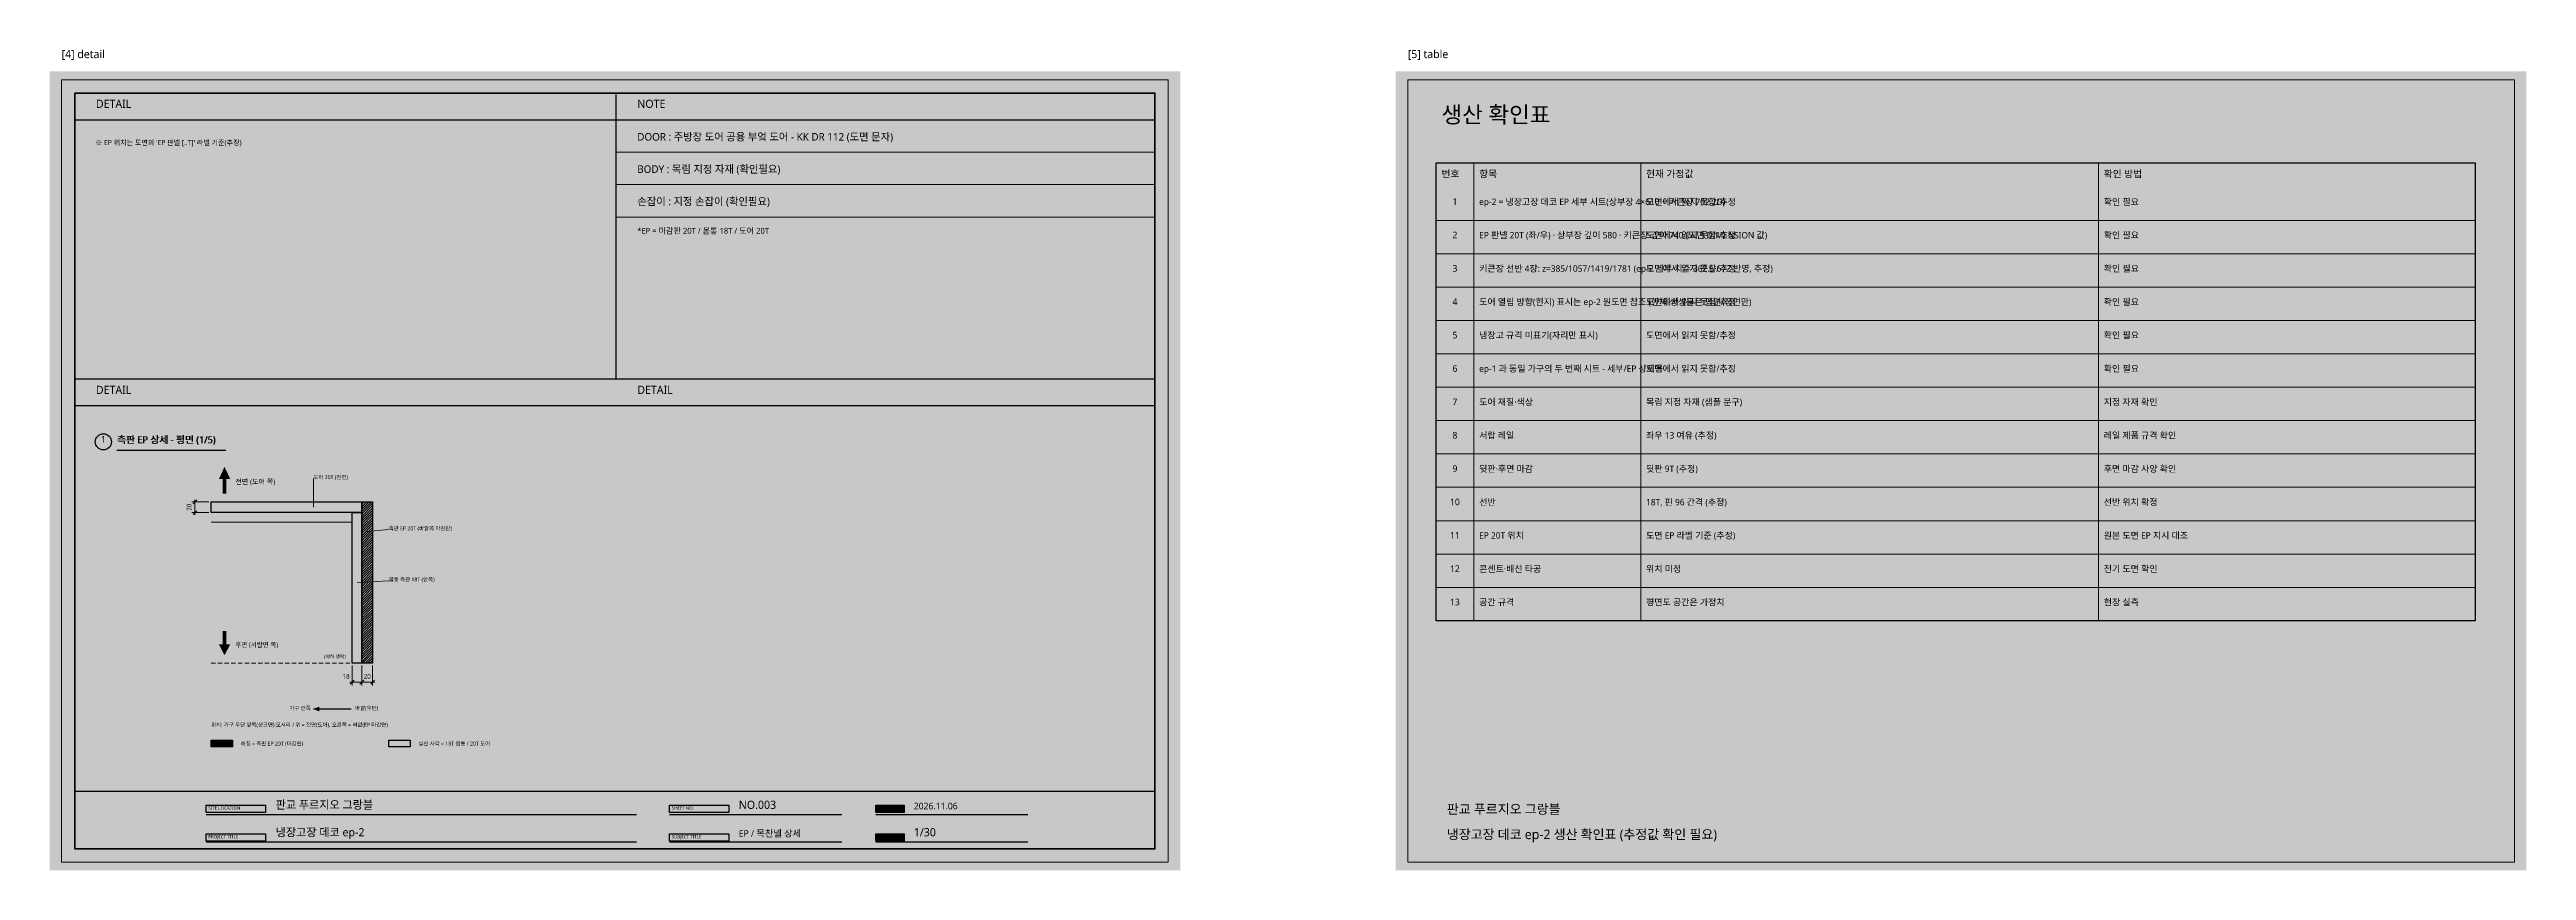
# Model space of a CAD drawing. Header units: millimetres. Extents: x 0 to 2420, y 0 to 305.
# Drawn here: x 1500 to 2420, y 0 to 305 of the extents above; entities that cross this region are included whole.
import ezdxf
from ezdxf.enums import TextEntityAlignment as Align

# ---------------------------------------------------------------- set-up
doc = ezdxf.new("R2010")
doc.units = ezdxf.units.MM
doc.layers.add('BG', color=7, linetype='Continuous', lineweight=0)
for name, color, linetype, lineweight, true_color in [('DIM', 7, 'Continuous', 13, 0x969696), ('FRAME', 7, 'Continuous', 100, 0x000000), ('NOTE_BLUE', 7, 'Continuous', 9, 0x0000ff), ('NOTE_RED', 7, 'Continuous', 25, 0xde0038), ('OUTLINE', 7, 'Continuous', 25, 0x000000), ('TEXT', 7, 'Continuous', 13, 0x000000), ('THIN', 7, 'Continuous', 5, 0x6e6e6e)]:
    doc.layers.add(name, color=color, linetype=linetype, lineweight=lineweight, true_color=true_color)
doc.layers.add('SHEET_FRAME_INFO', color=8, linetype='Continuous')
doc.styles.add('MALGUN', font='malgun.ttf')

msp = doc.modelspace()

# ---------------------------------------------------------------- hatches: boundary and pattern name
at = {"layer": 'BG', "true_color": 0xffffff}
h = msp.add_hatch(color=7, dxfattribs=at)
h.dxf.hatch_style = 1
h.paths.add_polyline_path([(1500, 0), (1920, 0), (1920, 297), (1500, 297)])
h = msp.add_hatch(color=7, dxfattribs=at)
h.dxf.hatch_style = 1
h.paths.add_polyline_path([(2000, 0), (2420, 0), (2420, 297), (2000, 297)])
at = {"layer": 'FRAME', "true_color": 0x555555}
h = msp.add_hatch(color=7, dxfattribs=at)
h.dxf.hatch_style = 1
h.paths.add_polyline_path([(2015, 263), (2401, 263), (2401, 254), (2015, 254)])
h = msp.add_hatch(color=7, dxfattribs=at)
h.dxf.hatch_style = 1
h.paths.add_polyline_path([(1558.2, 24.3), (1580.2, 24.3), (1580.2, 21.6), (1558.2, 21.6)])
h = msp.add_hatch(color=7, dxfattribs=at)
h.dxf.hatch_style = 1
h.paths.add_polyline_path([(1730.3, 24.3), (1752.3, 24.3), (1752.3, 21.6), (1730.3, 21.6)])
h = msp.add_hatch(color=7, dxfattribs=at)
h.dxf.hatch_style = 1
h.paths.add_polyline_path([(1806.9, 24.3), (1817.4, 24.3), (1817.4, 21.6), (1806.9, 21.6)])
h = msp.add_hatch(color=7, dxfattribs=at)
h.dxf.hatch_style = 1
h.paths.add_polyline_path([(1558.2, 13.6), (1580.2, 13.6), (1580.2, 10.9), (1558.2, 10.9)])
h = msp.add_hatch(color=7, dxfattribs=at)
h.dxf.hatch_style = 1
h.paths.add_polyline_path([(1730.3, 13.6), (1752.3, 13.6), (1752.3, 10.9), (1730.3, 10.9)])
h = msp.add_hatch(color=7, dxfattribs=at)
h.dxf.hatch_style = 1
h.paths.add_polyline_path([(1806.9, 13.6), (1817.4, 13.6), (1817.4, 10.9), (1806.9, 10.9)])
at = {"layer": 'OUTLINE', "true_color": 0x000000}
h = msp.add_hatch(color=7, dxfattribs=at)
h.dxf.hatch_style = 1
h.paths.add_polyline_path([(1565.7, 140), (1565.7, 145.5), (1567.1, 145.5), (1565, 150), (1562.9, 145.5), (1564.3, 145.5), (1564.3, 140)])
at = {"layer": 'OUTLINE', "true_color": 0xe1e1e1}
h = msp.add_hatch(color=7, dxfattribs=at)
h.dxf.hatch_style = 1
h.paths.add_polyline_path([(1568, 145.34), (1586.12, 145.34), (1586.12, 142.09), (1568, 142.09)])
at = {"layer": 'OUTLINE', "true_color": 0x000000}
h = msp.add_hatch(color=7, dxfattribs=at)
h.dxf.hatch_style = 1
h.paths.add_polyline_path([(1564.3, 89), (1564.3, 84.05), (1562.9, 84.05), (1565, 80), (1567.1, 84.05), (1565.7, 84.05), (1565.7, 89)])
at = {"layer": 'OUTLINE', "true_color": 0xe1e1e1}
h = msp.add_hatch(color=7, dxfattribs=at)
h.dxf.hatch_style = 1
h.paths.add_polyline_path([(1568, 84.66), (1587.28, 84.66), (1587.28, 81.66), (1568, 81.66)])
at = {"layer": 'OUTLINE', "true_color": 0x000000}
h = msp.add_hatch(color=7, dxfattribs=at)
h.dxf.hatch_style = 1
h.paths.add_polyline_path([(1598, 60), (1600.2, 60.9), (1600.2, 59.1)])

# ---------------------------------------------------------------- linework, layer by layer
at = {"layer": 'DIM', "lineweight": 13, "true_color": 0x969696}
for p, q in [((1559.2, 137), (1552.8, 137)), ((1559.2, 133), (1552.8, 133)), ((1554, 137.8), (1554, 132.2)), ((1612.4, 76.2), (1612.4, 68.8)), ((1616, 76.2), (1616, 68.8)), ((1620, 76.2), (1620, 68.8)), ((1611.6, 70), (1620.8, 70))]:
    msp.add_line(p, q, dxfattribs=at)
at = {"layer": 'DIM', "lineweight": 13, "true_color": 0x5a5a5a}
for p, q in [((1553.3, 136.3), (1554.7, 137.7)), ((1553.3, 132.3), (1554.7, 133.7)), ((1611.7, 69.3), (1613.1, 70.7)), ((1615.3, 69.3), (1616.7, 70.7)), ((1619.3, 69.3), (1620.7, 70.7))]:
    msp.add_line(p, q, dxfattribs=at)
at = {"layer": 'FRAME', "lineweight": 25, "true_color": 0x000000}
for p, q in [((1710.3, 288.4), (1710.3, 182.7)), ((1509.4, 279), (1910.6, 279)), ((1509.4, 182.7), (1910.6, 182.7)), ((1509.4, 172.8), (1910.6, 172.8)), ((1525, 156.2), (1565.45, 156.2)), ((1509.4, 29.5), (1910.6, 29.5))]:
    msp.add_line(p, q, dxfattribs=at)
at = {"layer": 'FRAME', "lineweight": 13, "true_color": 0x000000}
for p, q in [((1710.3, 266.9), (1910.6, 266.9)), ((2029, 263), (2029, 92.8)), ((2091, 263), (2091, 92.8)), ((2261, 263), (2261, 92.8)), ((1710.3, 254.9), (1910.6, 254.9)), ((1710.3, 242.8), (1910.6, 242.8)), ((2015, 241.6), (2401, 241.6)), ((2015, 229.2), (2401, 229.2)), ((2015, 216.8), (2401, 216.8)), ((2015, 204.4), (2401, 204.4)), ((2015, 192), (2401, 192)), ((2015, 179.6), (2401, 179.6)), ((2015, 167.2), (2401, 167.2)), ((2015, 154.8), (2401, 154.8)), ((2015, 142.4), (2401, 142.4)), ((2015, 130), (2401, 130)), ((2015, 117.6), (2401, 117.6)), ((2015, 105.2), (2401, 105.2))]:
    msp.add_line(p, q, dxfattribs=at)
for points in [[(1504.5, 293.8), (1915.5, 293.8), (1915.5, 3.1), (1504.5, 3.1)], [(2004.5, 293.8), (2415.5, 293.8), (2415.5, 3.1), (2004.5, 3.1)]]:
    msp.add_lwpolyline(points, close=True, dxfattribs=at)
at = {"layer": 'FRAME', "lineweight": 100, "true_color": 0x000000}
msp.add_lwpolyline([(1509.4, 288.9), (1910.6, 288.9), (1910.6, 8), (1509.4, 8)], close=True, dxfattribs=at)
at = {"layer": 'FRAME', "lineweight": 25, "true_color": 0x000000}
msp.add_lwpolyline([(2015, 263), (2401, 263), (2401, 92.8), (2015, 92.8)], close=True, dxfattribs=at)
at = {"layer": 'NOTE_BLUE', "lineweight": 9, "true_color": 0x0000ff}
for p, q in [((1598, 145.7), (1598, 135)), ((1626, 126.7), (1618, 126)), ((1626, 107.7), (1614.2, 107))]:
    msp.add_line(p, q, dxfattribs=at)
at = {"layer": 'OUTLINE', "lineweight": 25, "true_color": 0x000000}
for p, q in [((1612, 60), (1598, 60)), ((1558.2, 20.8), (1718, 20.8)), ((1730.3, 20.8), (1794.3, 20.8)), ((1806.9, 20.8), (1863.4, 20.8)), ((1558.2, 10.6), (1718, 10.6)), ((1730.3, 10.6), (1794.3, 10.6)), ((1806.9, 10.6), (1863.4, 10.6))]:
    msp.add_line(p, q, dxfattribs=at)
for points in [[(1560, 137), (1616, 137), (1616, 133), (1560, 133)], [(1612.4, 133), (1616, 133), (1616, 77), (1612.4, 77)], [(1616, 137), (1620, 137), (1620, 77), (1616, 77)], [(1560, 48.4), (1568, 48.4), (1568, 46), (1560, 46)], [(1626, 48.4), (1634, 48.4), (1634, 46), (1626, 46)], [(1558.2, 24.3), (1580.2, 24.3), (1580.2, 21.6), (1558.2, 21.6)], [(1730.3, 24.3), (1752.3, 24.3), (1752.3, 21.6), (1730.3, 21.6)], [(1806.9, 24.3), (1817.4, 24.3), (1817.4, 21.6), (1806.9, 21.6)], [(1558.2, 13.6), (1580.2, 13.6), (1580.2, 10.9), (1558.2, 10.9)], [(1730.3, 13.6), (1752.3, 13.6), (1752.3, 10.9), (1730.3, 10.9)], [(1806.9, 13.6), (1817.4, 13.6), (1817.4, 10.9), (1806.9, 10.9)]]:
    msp.add_lwpolyline(points, close=True, dxfattribs=at)
msp.add_circle((1520, 159.3), 3, dxfattribs=at)
at = {"layer": 'THIN', "lineweight": 5, "true_color": 0x6e6e6e}
for p, q in [((1560, 129.4), (1612.4, 129.4)), ((1560, 77), (1561.6, 77)), ((1562.5, 77), (1564.1, 77)), ((1565, 77), (1566.6, 77)), ((1567.5, 77), (1569.1, 77)), ((1570, 77), (1571.6, 77)), ((1572.5, 77), (1574.1, 77)), ((1575, 77), (1576.6, 77)), ((1577.5, 77), (1579.1, 77)), ((1580, 77), (1581.6, 77)), ((1582.5, 77), (1584.1, 77)), ((1585, 77), (1586.6, 77)), ((1587.5, 77), (1589.1, 77)), ((1590, 77), (1591.6, 77)), ((1592.5, 77), (1594.1, 77)), ((1595, 77), (1596.6, 77)), ((1597.5, 77), (1599.1, 77)), ((1600, 77), (1601.6, 77)), ((1602.5, 77), (1604.1, 77)), ((1605, 77), (1606.6, 77)), ((1607.5, 77), (1609.1, 77)), ((1610, 77), (1611.6, 77)), ((1612.5, 77), (1614.1, 77)), ((1615, 77), (1616.6, 77)), ((1617.5, 77), (1619.1, 77))]:
    msp.add_line(p, q, dxfattribs=at)
at = {"layer": 'THIN', "lineweight": 5, "true_color": 0xa5a5a5}
for p, q in [((1616, 136.1), (1616.9, 137)), ((1616, 135.2), (1617.8, 137)), ((1616, 134.3), (1618.7, 137)), ((1616, 133.4), (1619.6, 137)), ((1616, 132.5), (1620, 136.5)), ((1616, 131.6), (1620, 135.6)), ((1616, 130.7), (1620, 134.7)), ((1616, 129.8), (1620, 133.8)), ((1616, 128.9), (1620, 132.9)), ((1616, 128), (1620, 132)), ((1616, 127.1), (1620, 131.1)), ((1616, 126.2), (1620, 130.2)), ((1616, 125.3), (1620, 129.3)), ((1616, 124.4), (1620, 128.4)), ((1616, 123.5), (1620, 127.5)), ((1616, 122.6), (1620, 126.6)), ((1616, 121.7), (1620, 125.7)), ((1616, 120.8), (1620, 124.8)), ((1616, 119.9), (1620, 123.9)), ((1616, 119), (1620, 123)), ((1616, 118.1), (1620, 122.1)), ((1616, 117.2), (1620, 121.2)), ((1616, 116.3), (1620, 120.3)), ((1616, 115.4), (1620, 119.4)), ((1616, 114.5), (1620, 118.5)), ((1616, 113.6), (1620, 117.6)), ((1616, 112.7), (1620, 116.7)), ((1616, 111.8), (1620, 115.8)), ((1616, 110.9), (1620, 114.9)), ((1616, 110), (1620, 114)), ((1616, 109.1), (1620, 113.1)), ((1616, 108.2), (1620, 112.2)), ((1616, 107.3), (1620, 111.3)), ((1616, 106.4), (1620, 110.4)), ((1616, 105.5), (1620, 109.5)), ((1616, 104.6), (1620, 108.6)), ((1616, 103.7), (1620, 107.7)), ((1616, 102.8), (1620, 106.8)), ((1616, 101.9), (1620, 105.9)), ((1616, 101), (1620, 105)), ((1616, 100.1), (1620, 104.1)), ((1616, 99.2), (1620, 103.2)), ((1616, 98.3), (1620, 102.3)), ((1616, 97.4), (1620, 101.4)), ((1616, 96.5), (1620, 100.5)), ((1616, 95.6), (1620, 99.6)), ((1616, 94.7), (1620, 98.7)), ((1616, 93.8), (1620, 97.8)), ((1616, 92.9), (1620, 96.9)), ((1616, 92), (1620, 96)), ((1616, 91.1), (1620, 95.1)), ((1616, 90.2), (1620, 94.2)), ((1616, 89.3), (1620, 93.3)), ((1616, 88.4), (1620, 92.4)), ((1616, 87.5), (1620, 91.5)), ((1616, 86.6), (1620, 90.6)), ((1616, 85.7), (1620, 89.7)), ((1616, 84.8), (1620, 88.8)), ((1616, 83.9), (1620, 87.9)), ((1616, 83), (1620, 87)), ((1616, 82.1), (1620, 86.1)), ((1616, 81.2), (1620, 85.2)), ((1616, 80.3), (1620, 84.3)), ((1616, 79.4), (1620, 83.4)), ((1616, 78.5), (1620, 82.5)), ((1616, 77.6), (1620, 81.6)), ((1616.3, 77), (1620, 80.7)), ((1617.2, 77), (1620, 79.8)), ((1618.1, 77), (1620, 78.9)), ((1619, 77), (1620, 78)), ((1619.9, 77), (1620, 77.1)), ((1560, 47.9), (1560.5, 48.4)), ((1560, 47.4), (1561, 48.4)), ((1560, 46.9), (1561.5, 48.4)), ((1560, 46.4), (1562, 48.4)), ((1560.1, 46), (1562.5, 48.4)), ((1560.6, 46), (1563, 48.4)), ((1561.1, 46), (1563.5, 48.4)), ((1561.6, 46), (1564, 48.4)), ((1562.1, 46), (1564.5, 48.4)), ((1562.6, 46), (1565, 48.4)), ((1563.1, 46), (1565.5, 48.4)), ((1563.6, 46), (1566, 48.4)), ((1564.1, 46), (1566.5, 48.4)), ((1564.6, 46), (1567, 48.4)), ((1565.1, 46), (1567.5, 48.4)), ((1565.6, 46), (1568, 48.4)), ((1566.1, 46), (1568, 47.9)), ((1566.6, 46), (1568, 47.4)), ((1567.1, 46), (1568, 46.9)), ((1567.6, 46), (1568, 46.4))]:
    msp.add_line(p, q, dxfattribs=at)

# ---------------------------------------------------------------- texts
at = {"layer": 'NOTE_BLUE', "true_color": 0x0000ff, "style": 'MALGUN'}
for s, height, p in [('확인 필요', 2.376, (2263, 246.6)), ('*EP = 마감판 20T / 몸통 18T / 도어 20T', 2.16, (1718.3, 236)), ('확인 필요', 2.376, (2263, 234.2)), ('확인 필요', 2.376, (2263, 221.8)), ('확인 필요', 2.376, (2263, 209.4)), ('확인 필요', 2.376, (2263, 197)), ('확인 필요', 2.376, (2263, 184.6)), ('지정 자재 확인', 2.376, (2263, 172.2)), ('레일 제품 규격 확인', 2.376, (2263, 159.8)), ('후면 마감 사양 확인', 2.376, (2263, 147.4)), ('도어 20T (전면)', 1.44, (1598, 145)), ('선반 위치 확정', 2.376, (2263, 135)), ('측판 EP 20T (바깥쪽 마감판)', 1.44, (1626, 126)), ('원본 도면 EP 지시 대조', 2.376, (2263, 122.6)), ('전기 도면 확인', 2.376, (2263, 110.2)), ('몸통 측판 18T (안쪽)', 1.44, (1626, 107)), ('현장 실측', 2.376, (2263, 97.8))]:
    msp.add_text(s, height=height, dxfattribs=at).set_placement(p, align=Align.BOTTOM_LEFT)
at = {"layer": 'NOTE_RED', "true_color": 0xde0038, "style": 'MALGUN'}
for s, height, p in [("※ EP 위치는 도면의 'EP 판넬 [..T]' 라벨 기준(추정)", 1.872, (1517, 269)), ('손잡이 : 지정 손잡이 (확인필요)', 2.808, (1718.3, 246.4)), ('도면에서 읽지 못함/추정', 2.376, (2093, 246.6)), ('도면에서 읽지 못함/추정', 2.376, (2093, 234.2)), ('도면에서 읽지 못함/추정', 2.376, (2093, 221.8)), ('도면에서 읽지 못함/추정', 2.376, (2093, 209.4)), ('도면에서 읽지 못함/추정', 2.376, (2093, 197)), ('도면에서 읽지 못함/추정', 2.376, (2093, 184.6)), ('목림 지정 자재 (샘플 문구)', 2.376, (2093, 172.2)), ('좌우 13 여유 (추정)', 2.376, (2093, 159.8)), ('뒷판 9T (추정)', 2.376, (2093, 147.4)), ('18T, 핀 96 간격 (추정)', 2.376, (2093, 135)), ('도면 EP 라벨 기준 (추정)', 2.376, (2093, 122.6)), ('위치 미정', 2.376, (2093, 110.2)), ('평면도 공간은 가정치', 2.376, (2093, 97.8))]:
    msp.add_text(s, height=height, dxfattribs=at).set_placement(p, align=Align.BOTTOM_LEFT)
at = {"layer": 'SHEET_FRAME_INFO', "style": 'MALGUN'}
for s, p in [('[4] detail', (1504.5, 301)), ('[5] table', (2004.5, 301))]:
    msp.add_text(s, height=3, dxfattribs=at).set_placement(p, align=Align.BOTTOM_LEFT)
at = {"layer": 'TEXT', "true_color": 0x000000, "style": 'MALGUN'}
for s, height, p in [('DETAIL', 3.024, (1517.2, 282.5)), ('NOTE', 3.024, (1718.3, 282.5)), ('생산 확인표', 6.12, (2017, 276)), ('DOOR : 주방장 도어 공용 부엌 도어 - KK DR 112 (도면 문자)', 2.808, (1718.3, 270.4)), ('BODY : 목림 지정 자재 (확인필요)', 2.808, (1718.3, 258.4)), ('ep-2 = 냉장고장 데코 EP 세부 시트(상부장 4×610 + 키큰장 702 2D)', 2.376, (2031, 246.6)), ('EP 판넬 20T (좌/우) · 상부장 깊이 580 · 키큰장 깊이 740 (도면 DIMENSION 값)', 2.376, (2031, 234.2)), ('키큰장 선반 4장: z=385/1057/1419/1781 (ep-2 세부 치수 362.5·672 반영, 추정)', 2.376, (2031, 221.8)), ('도어 열림 방향(힌지) 표시는 ep-2 원도면 참조 (현재 생성물은 평면/정면만)', 2.376, (2031, 209.4)), ('냉장고 규격 미표기(자리만 표시)', 2.376, (2031, 197)), ('ep-1 과 동일 가구의 두 번째 시트 - 세부/EP 상세용', 2.376, (2031, 184.6)), ('DETAIL', 3.024, (1517.2, 176.2)), ('DETAIL', 3.024, (1718.3, 176.2)), ('도어 재질·색상', 2.376, (2031, 172.2)), ('측판 EP 상세 - 평면 (1/5)', 2.592, (1525, 158)), ('측판 EP 상세 - 평면 (1/5)', 2.592, (1525.2, 158)), ('서랍 레일', 2.376, (2031, 159.8)), ('뒷판·후면 마감', 2.376, (2031, 147.4)), ('전면 (도어 쪽)', 1.872, (1569, 143)), ('선반', 2.376, (2031, 135)), ('EP 20T 위치', 2.376, (2031, 122.6)), ('콘센트·배선 타공', 2.376, (2031, 110.2)), ('공간 규격', 2.376, (2031, 97.8)), ('후면 (서랍면 쪽)', 1.728, (1569, 82.5)), ('바깥(우단)', 1.44, (1613.5, 59.2)), ('위치: 가구 우단 앞쪽(싱크면) 모서리 / 위 = 전면(도어), 오른쪽 = 바깥(EP 마감면)', 1.44, (1560, 53)), ('해칭 = 측판 EP 20T (마감판)', 1.44, (1571, 46)), ('실선 사각 = 18T 몸통 / 20T 도어', 1.44, (1637, 46)), ('판교 푸르지오 그랑블', 3.024, (1584, 22)), ('NO.003', 3.024, (1756, 22)), ('2026.11.06', 2.448, (1821, 22)), ('판교 푸르지오 그랑블', 3.528, (2019, 20)), ('냉장고장 데코 ep-2', 3.024, (1584, 11.8)), ('EP / 목찬넬 상세', 2.448, (1756, 11.8)), ('1/30', 3.024, (1821, 11.8)), ('냉장고장 데코 ep-2 생산 확인표 (추정값 확인 필요)', 3.528, (2019, 10.6))]:
    msp.add_text(s, height=height, dxfattribs=at).set_placement(p, align=Align.BOTTOM_LEFT)
at = {"layer": 'TEXT', "true_color": 0xffffff, "style": 'MALGUN'}
for s, height, p in [('번호', 2.592, (2017, 256.8)), ('항목', 2.592, (2031, 256.8)), ('현재 가정값', 2.592, (2093, 256.8)), ('확인 방법', 2.592, (2263, 256.8)), ('SITE LOCATION', 1.224, (1559, 22.25)), ('SHEET NO.', 1.224, (1731.1, 22.25)), ('DATE', 1.224, (1807.7, 22.25)), ('PROJECT TITLE', 1.224, (1559, 11.55)), ('SUBJECT TITLE', 1.224, (1731.1, 11.55)), ('SCALE', 1.224, (1807.7, 11.55))]:
    msp.add_text(s, height=height, dxfattribs=at).set_placement(p, align=Align.BOTTOM_LEFT)
at = {"layer": 'TEXT', "true_color": 0x000000, "style": 'MALGUN'}
for s, height, p in [('1', 2.45, (2022, 246.6)), ('2', 2.45, (2022, 234.2)), ('3', 2.45, (2022, 221.8)), ('4', 2.45, (2022, 209.4)), ('5', 2.45, (2022, 197)), ('6', 2.45, (2022, 184.6)), ('7', 2.45, (2022, 172.2)), ('1', 2.45, (1520, 158.3)), ('8', 2.45, (2022, 159.8)), ('9', 2.45, (2022, 147.4)), ('10', 2.448, (2022, 135)), ('11', 2.448, (2022, 122.6)), ('12', 2.448, (2022, 110.2)), ('13', 2.448, (2022, 97.8)), ('18', 1.728, (1610.16, 70.8)), ('20', 1.728, (1618, 70.8))]:
    msp.add_text(s, height=height, dxfattribs=at).set_placement(p, align=Align.BOTTOM_CENTER)
msp.add_text('20', height=1.728, rotation=90, dxfattribs=at).set_placement((1553.2, 135), align=Align.BOTTOM_CENTER)
at = {"layer": 'TEXT', "true_color": 0x5a5a5a, "style": 'MALGUN'}
msp.add_text('(이하 생략)', height=1.296, dxfattribs=at).set_placement((1606, 78.5), align=Align.BOTTOM_CENTER)
at = {"layer": 'TEXT', "true_color": 0x000000, "style": 'MALGUN'}
msp.add_text('가구 안쪽', height=1.44, dxfattribs=at).set_placement((1597, 59.2), align=Align.BOTTOM_RIGHT)

doc.saveas('drawing.dxf')
